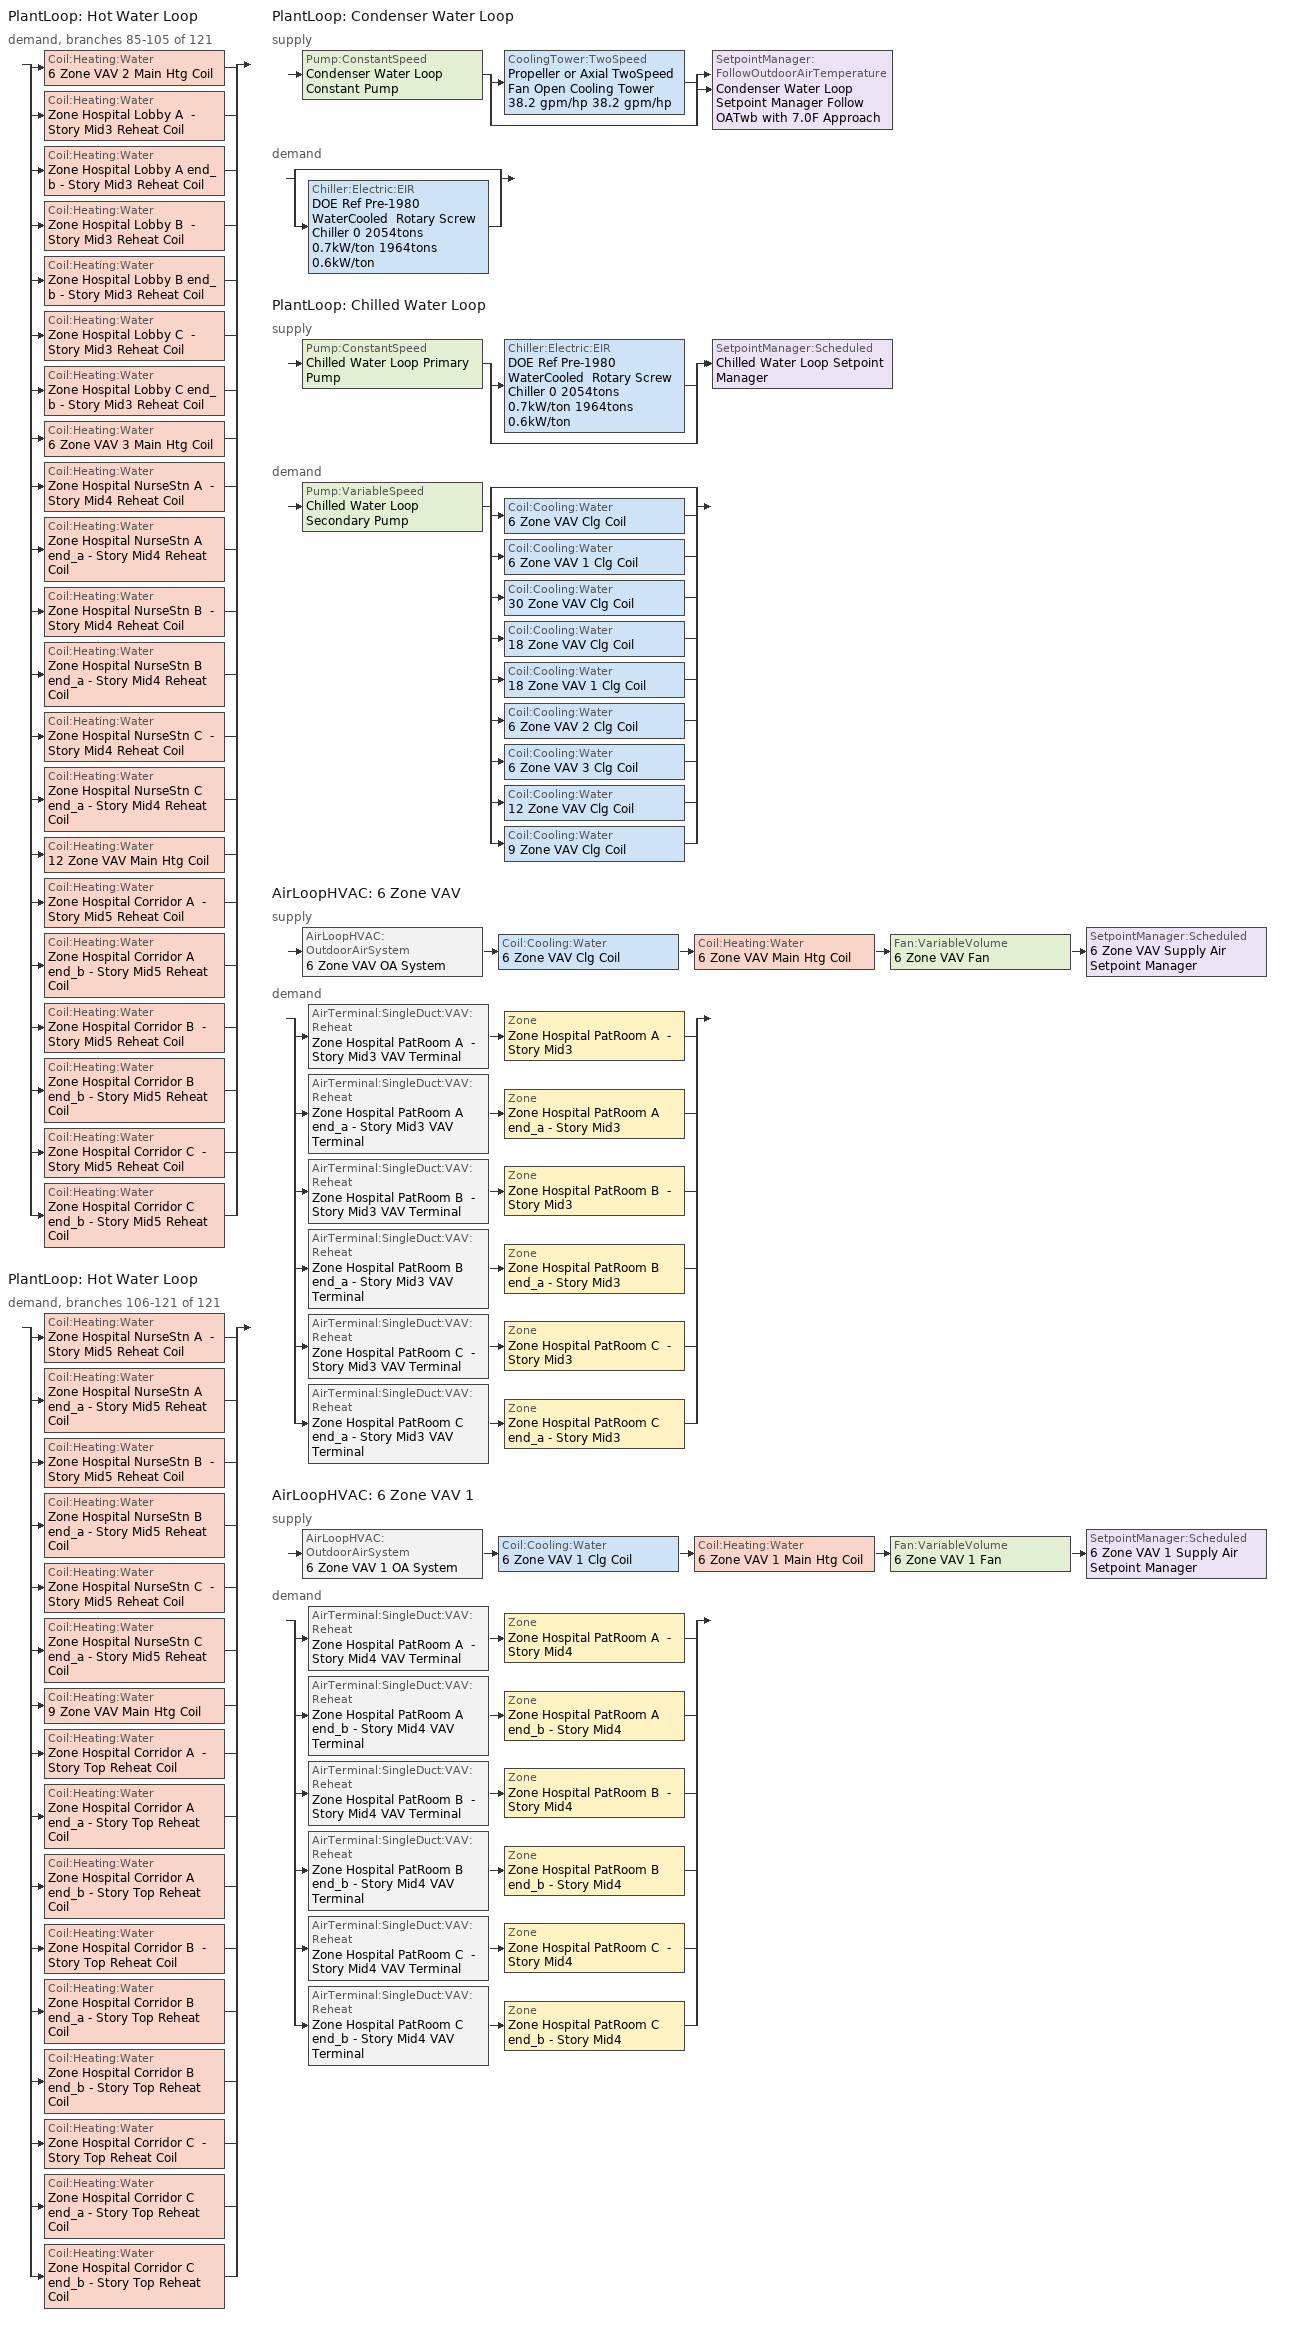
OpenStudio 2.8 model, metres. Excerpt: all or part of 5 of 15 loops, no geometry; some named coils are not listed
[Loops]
PlantLoop 'Hot Water Loop'
 demand, branches 85-105 of 121: split
  | Coil:Heating:Water '6 Zone VAV 2 Main Htg Coil'
  | Coil:Heating:Water 'Zone Hospital Lobby A  - Story Mid3 Reheat Coil'
  | Coil:Heating:Water 'Zone Hospital Lobby A end_b - Story Mid3 Reheat Coil'
  | Coil:Heating:Water 'Zone Hospital Lobby B  - Story Mid3 Reheat Coil'
  | Coil:Heating:Water 'Zone Hospital Lobby B end_b - Story Mid3 Reheat Coil'
  | Coil:Heating:Water 'Zone Hospital Lobby C  - Story Mid3 Reheat Coil'
  | Coil:Heating:Water 'Zone Hospital Lobby C end_b - Story Mid3 Reheat Coil'
  | Coil:Heating:Water '6 Zone VAV 3 Main Htg Coil'
  | Coil:Heating:Water 'Zone Hospital NurseStn A  - Story Mid4 Reheat Coil'
  | Coil:Heating:Water 'Zone Hospital NurseStn A end_a - Story Mid4 Reheat Coil'
  | Coil:Heating:Water 'Zone Hospital NurseStn B  - Story Mid4 Reheat Coil'
  | Coil:Heating:Water 'Zone Hospital NurseStn B end_a - Story Mid4 Reheat Coil'
  | Coil:Heating:Water 'Zone Hospital NurseStn C  - Story Mid4 Reheat Coil'
  | Coil:Heating:Water 'Zone Hospital NurseStn C end_a - Story Mid4 Reheat Coil'
  | Coil:Heating:Water '12 Zone VAV Main Htg Coil'
  | Coil:Heating:Water 'Zone Hospital Corridor A  - Story Mid5 Reheat Coil'
  | Coil:Heating:Water 'Zone Hospital Corridor A end_b - Story Mid5 Reheat Coil'
  | Coil:Heating:Water 'Zone Hospital Corridor B  - Story Mid5 Reheat Coil'
  | Coil:Heating:Water 'Zone Hospital Corridor B end_b - Story Mid5 Reheat Coil'
  | Coil:Heating:Water 'Zone Hospital Corridor C  - Story Mid5 Reheat Coil'
  | Coil:Heating:Water 'Zone Hospital Corridor C end_b - Story Mid5 Reheat Coil'
PlantLoop 'Hot Water Loop'
 demand, branches 106-121 of 121: split
  | Coil:Heating:Water 'Zone Hospital NurseStn A  - Story Mid5 Reheat Coil'
  | Coil:Heating:Water 'Zone Hospital NurseStn A end_a - Story Mid5 Reheat Coil'
  | Coil:Heating:Water 'Zone Hospital NurseStn B  - Story Mid5 Reheat Coil'
  | Coil:Heating:Water 'Zone Hospital NurseStn B end_a - Story Mid5 Reheat Coil'
  | Coil:Heating:Water 'Zone Hospital NurseStn C  - Story Mid5 Reheat Coil'
  | Coil:Heating:Water 'Zone Hospital NurseStn C end_a - Story Mid5 Reheat Coil'
  | Coil:Heating:Water '9 Zone VAV Main Htg Coil'
  | Coil:Heating:Water 'Zone Hospital Corridor A  - Story Top Reheat Coil'
  | Coil:Heating:Water 'Zone Hospital Corridor A end_a - Story Top Reheat Coil'
  | Coil:Heating:Water 'Zone Hospital Corridor A end_b - Story Top Reheat Coil'
  | Coil:Heating:Water 'Zone Hospital Corridor B  - Story Top Reheat Coil'
  | Coil:Heating:Water 'Zone Hospital Corridor B end_a - Story Top Reheat Coil'
  | Coil:Heating:Water 'Zone Hospital Corridor B end_b - Story Top Reheat Coil'
  | Coil:Heating:Water 'Zone Hospital Corridor C  - Story Top Reheat Coil'
  | Coil:Heating:Water 'Zone Hospital Corridor C end_a - Story Top Reheat Coil'
  | Coil:Heating:Water 'Zone Hospital Corridor C end_b - Story Top Reheat Coil'
PlantLoop 'Condenser Water Loop'
 supply: Pump:ConstantSpeed 'Condenser Water Loop Constant Pump' > split
  | CoolingTower:TwoSpeed 'Propeller or Axial TwoSpeed Fan Open Cooling Tower 38.2 gpm/hp 38.2 gpm/hp'
  | bypass
  join > SetpointManager:FollowOutdoorAirTemperature 'Condenser Water Loop Setpoint Manager Follow OATwb with 7.0F Approach'
 demand: split
  | bypass
  | Chiller:Electric:EIR 'DOE Ref Pre-1980 WaterCooled  Rotary Screw Chiller 0 2054tons 0.7kW/ton 1964tons 0.6kW/ton'
PlantLoop 'Chilled Water Loop'
 supply: Pump:ConstantSpeed 'Chilled Water Loop Primary Pump' > split
  | Chiller:Electric:EIR 'DOE Ref Pre-1980 WaterCooled  Rotary Screw Chiller 0 2054tons 0.7kW/ton 1964tons 0.6kW/ton'
  | bypass
  join > SetpointManager:Scheduled 'Chilled Water Loop Setpoint Manager'
 demand: Pump:VariableSpeed 'Chilled Water Loop Secondary Pump' > split
  | bypass
  | Coil:Cooling:Water '6 Zone VAV Clg Coil'
  | Coil:Cooling:Water '6 Zone VAV 1 Clg Coil'
  | Coil:Cooling:Water '30 Zone VAV Clg Coil'
  | Coil:Cooling:Water '18 Zone VAV Clg Coil'
  | Coil:Cooling:Water '18 Zone VAV 1 Clg Coil'
  | Coil:Cooling:Water '6 Zone VAV 2 Clg Coil'
  | Coil:Cooling:Water '6 Zone VAV 3 Clg Coil'
  | Coil:Cooling:Water '12 Zone VAV Clg Coil'
  | Coil:Cooling:Water '9 Zone VAV Clg Coil'
AirLoopHVAC '6 Zone VAV'
 supply: AirLoopHVAC:OutdoorAirSystem '6 Zone VAV OA System' > Coil:Cooling:Water '6 Zone VAV Clg Coil' > Coil:Heating:Water '6 Zone VAV Main Htg Coil' > Fan:VariableVolume '6 Zone VAV Fan' > SetpointManager:Scheduled '6 Zone VAV Supply Air Setpoint Manager'
 demand: split
  | AirTerminal:SingleDuct:VAV:Reheat 'Zone Hospital PatRoom A  - Story Mid3 VAV Terminal' > Zone 'Zone Hospital PatRoom A  - Story Mid3'
  | AirTerminal:SingleDuct:VAV:Reheat 'Zone Hospital PatRoom A end_a - Story Mid3 VAV Terminal' > Zone 'Zone Hospital PatRoom A end_a - Story Mid3'
  | AirTerminal:SingleDuct:VAV:Reheat 'Zone Hospital PatRoom B  - Story Mid3 VAV Terminal' > Zone 'Zone Hospital PatRoom B  - Story Mid3'
  | AirTerminal:SingleDuct:VAV:Reheat 'Zone Hospital PatRoom B end_a - Story Mid3 VAV Terminal' > Zone 'Zone Hospital PatRoom B end_a - Story Mid3'
  | AirTerminal:SingleDuct:VAV:Reheat 'Zone Hospital PatRoom C  - Story Mid3 VAV Terminal' > Zone 'Zone Hospital PatRoom C  - Story Mid3'
  | AirTerminal:SingleDuct:VAV:Reheat 'Zone Hospital PatRoom C end_a - Story Mid3 VAV Terminal' > Zone 'Zone Hospital PatRoom C end_a - Story Mid3'
AirLoopHVAC '6 Zone VAV 1'
 supply: AirLoopHVAC:OutdoorAirSystem '6 Zone VAV 1 OA System' > Coil:Cooling:Water '6 Zone VAV 1 Clg Coil' > Coil:Heating:Water '6 Zone VAV 1 Main Htg Coil' > Fan:VariableVolume '6 Zone VAV 1 Fan' > SetpointManager:Scheduled '6 Zone VAV 1 Supply Air Setpoint Manager'
 demand: split
  | AirTerminal:SingleDuct:VAV:Reheat 'Zone Hospital PatRoom A  - Story Mid4 VAV Terminal' > Zone 'Zone Hospital PatRoom A  - Story Mid4'
  | AirTerminal:SingleDuct:VAV:Reheat 'Zone Hospital PatRoom A end_b - Story Mid4 VAV Terminal' > Zone 'Zone Hospital PatRoom A end_b - Story Mid4'
  | AirTerminal:SingleDuct:VAV:Reheat 'Zone Hospital PatRoom B  - Story Mid4 VAV Terminal' > Zone 'Zone Hospital PatRoom B  - Story Mid4'
  | AirTerminal:SingleDuct:VAV:Reheat 'Zone Hospital PatRoom B end_b - Story Mid4 VAV Terminal' > Zone 'Zone Hospital PatRoom B end_b - Story Mid4'
  | AirTerminal:SingleDuct:VAV:Reheat 'Zone Hospital PatRoom C  - Story Mid4 VAV Terminal' > Zone 'Zone Hospital PatRoom C  - Story Mid4'
  | AirTerminal:SingleDuct:VAV:Reheat 'Zone Hospital PatRoom C end_b - Story Mid4 VAV Terminal' > Zone 'Zone Hospital PatRoom C end_b - Story Mid4'
[SizingPeriod:DesignDay] Barometric Pressure {Pa}=99299; Sky Clearness=0; Rain Indicator=0; Snow Indicator=0; Day of Month=21; Daylight Saving Time Indicator=0; Humidity Indicating Type=Wetbulb; Dry-Bulb Temperature Range Modifier Type=DefaultMultipliers
Name | Maximum Dry-Bulb Temperature {C} | Daily Dry-Bulb Temperature Range {deltaC} | Humidity Indicating Conditions at Maximum Dry-Bulb | Wind Speed {m/s} | Wind Direction {deg} | Month | Day Type | Solar Model Indicator | ASHRAE Taub | ASHRAE Taud
Bowman Fld Ann Htg 99% Condns DB 1 | -9.1 | 0 | -9.1 | 3 | 300 | 1 | WinterDesignDay | ASHRAEClearSky
Bowman Fld Ann Htg 99.6% Condns DB 1 | -12.4 | 0 | -12.4 | 3 | 300 | 1 | WinterDesignDay | ASHRAEClearSky
Bowman Fld Ann Htg Wind 99% Condns WS=>MCDB 1 | 4.2 | 0 | 4.2 | 8.8 | 300 | 1 | WinterDesignDay | ASHRAEClearSky
Bowman Fld April .4% Condns DB=>MCWB 1 | 29.1 | 11.5 | 18.5 | 3.2 | 240 | 4 | SummerDesignDay | ASHRAETau | 0.396 | 2.258
Bowman Fld April .4% Condns WB=>MCDB 1 | 26 | 11.5 | 20.4 | 3.2 | 240 | 4 | SummerDesignDay | ASHRAETau | 0.396 | 2.258
Bowman Fld August .4% Condns DB=>MCWB 1 | 36.3 | 10.6 | 23.8 | 3.2 | 240 | 8 | SummerDesignDay | ASHRAETau | 0.447 | 2.154
Bowman Fld August .4% Condns WB=>MCDB 1 | 32.9 | 10.6 | 26.8 | 3.2 | 240 | 8 | SummerDesignDay | ASHRAETau | 0.447 | 2.154
Bowman Fld December .4% Condns DB=>MCWB 1 | 20 | 8.2 | 16.6 | 3.2 | 240 | 12 | SummerDesignDay | ASHRAETau | 0.324 | 2.542
Bowman Fld December .4% Condns WB=>MCDB 1 | 19.1 | 8.2 | 17.2 | 3.2 | 240 | 12 | SummerDesignDay | ASHRAETau | 0.324 | 2.542
Bowman Fld February .4% Condns DB=>MCWB 1 | 20.7 | 9.1 | 13.2 | 3.2 | 240 | 2 | SummerDesignDay | ASHRAETau | 0.338 | 2.468
Bowman Fld February .4% Condns WB=>MCDB 1 | 19.6 | 9.1 | 16.5 | 3.2 | 240 | 2 | SummerDesignDay | ASHRAETau | 0.338 | 2.468
Bowman Fld January .4% Condns DB=>MCWB 1 | 19.9 | 8.3 | 15.6 | 3.2 | 240 | 1 | SummerDesignDay | ASHRAETau | 0.319 | 2.542
Bowman Fld January .4% Condns WB=>MCDB 1 | 18.8 | 8.3 | 16.5 | 3.2 | 240 | 1 | SummerDesignDay | ASHRAETau | 0.319 | 2.542
Bowman Fld July .4% Condns DB=>MCWB 1 | 36.3 | 10 | 24.7 | 3.2 | 240 | 7 | SummerDesignDay | ASHRAETau | 0.46 | 2.089
Bowman Fld July .4% Condns WB=>MCDB 1 | 32.3 | 10 | 27.2 | 3.2 | 240 | 7 | SummerDesignDay | ASHRAETau | 0.46 | 2.089
Bowman Fld June .4% Condns DB=>MCWB 1 | 34.4 | 10.2 | 23.5 | 3.2 | 240 | 6 | SummerDesignDay | ASHRAETau | 0.426 | 2.167
Bowman Fld June .4% Condns WB=>MCDB 1 | 31.4 | 10.2 | 26 | 3.2 | 240 | 6 | SummerDesignDay | ASHRAETau | 0.426 | 2.167
Bowman Fld March .4% Condns DB=>MCWB 1 | 26.3 | 10.4 | 16.9 | 3.2 | 240 | 3 | SummerDesignDay | ASHRAETau | 0.351 | 2.427
Bowman Fld March .4% Condns WB=>MCDB 1 | 23.8 | 10.4 | 18.5 | 3.2 | 240 | 3 | SummerDesignDay | ASHRAETau | 0.351 | 2.427
Bowman Fld May .4% Condns DB=>MCWB 1 | 31.4 | 10.7 | 22.4 | 3.2 | 240 | 5 | SummerDesignDay | ASHRAETau | 0.392 | 2.246
Bowman Fld May .4% Condns WB=>MCDB 1 | 29.2 | 10.7 | 24.2 | 3.2 | 240 | 5 | SummerDesignDay | ASHRAETau | 0.392 | 2.246
Bowman Fld November .4% Condns DB=>MCWB 1 | 23.9 | 9.7 | 17 | 3.2 | 240 | 11 | SummerDesignDay | ASHRAETau | 0.33 | 2.562
Bowman Fld November .4% Condns WB=>MCDB 1 | 21.3 | 9.7 | 18.5 | 3.2 | 240 | 11 | SummerDesignDay | ASHRAETau | 0.33 | 2.562
Bowman Fld October .4% Condns DB=>MCWB 1 | 29.9 | 11.8 | 20.2 | 3.2 | 240 | 10 | SummerDesignDay | ASHRAETau | 0.352 | 2.49
Bowman Fld October .4% Condns WB=>MCDB 1 | 27.8 | 11.8 | 21.8 | 3.2 | 240 | 10 | SummerDesignDay | ASHRAETau | 0.352 | 2.49
Bowman Fld September .4% Condns DB=>MCWB 1 | 34.1 | 11.2 | 22 | 3.2 | 240 | 9 | SummerDesignDay | ASHRAETau | 0.404 | 2.319
Bowman Fld September .4% Condns WB=>MCDB 1 | 31.1 | 11.2 | 24.7 | 3.2 | 240 | 9 | SummerDesignDay | ASHRAETau | 0.404 | 2.319
[Sizing:Zone] Zone Cooling Design Supply Air Temperature Input Method=SupplyAirTemperature; Zone Cooling Design Supply Air Temperature {C}=12.7778; Zone Cooling Design Supply Air Temperature Difference {deltaC}=11.11; Zone Heating Design Supply Air Temperature Input Method=SupplyAirTemperature; Zone Heating Design Supply Air Temperature {C}=40; Zone Heating Design Supply Air Temperature Difference {deltaC}=11.11; Zone Cooling Design Supply Air Humidity Ratio {kg-H2O/kg-air}=0.0085; Zone Heating Design Supply Air Humidity Ratio {kg-H2O/kg-air}=0.008; Cooling Design Air Flow Method=DesignDayWithLimit; Heating Design Air Flow Method=DesignDay; Account for Dedicated Outdoor Air System=No; Dedicated Outdoor Air System Control Strategy=NeutralSupplyAir; Dedicated Outdoor Air Low Setpoint Temperature for Design {C}=autosize; Dedicated Outdoor Air High Setpoint Temperature for Design {C}=autosize
Zone Hospital PatRoom A end_a - Story Mid3; Zone Hospital PatRoom B end_a - Story Mid3; Zone Hospital PatRoom C end_a - Story Mid3; Zone Hospital PatRoom A  - Story Mid3; Zone Hospital PatRoom B  - Story Mid3; Zone Hospital PatRoom C  - Story Mid3; Zone Hospital PatRoom A  - Story Mid4; Zone Hospital PatRoom B  - Story Mid4; Zone Hospital PatRoom C  - Story Mid4; Zone Hospital PatRoom A end_b - Story Mid4; Zone Hospital PatRoom B end_b - Story Mid4; Zone Hospital PatRoom C end_b - Story Mid4
[Zone equipment]
Zone Hospital PatRoom A end_a - Story Mid3: Zone Hospital PatRoom A end_a - Story Mid3 VAV Terminal
Zone Hospital PatRoom B end_a - Story Mid3: Zone Hospital PatRoom B end_a - Story Mid3 VAV Terminal
Zone Hospital PatRoom C end_a - Story Mid3: Zone Hospital PatRoom C end_a - Story Mid3 VAV Terminal
Zone Hospital PatRoom A  - Story Mid3: Zone Hospital PatRoom A  - Story Mid3 VAV Terminal
Zone Hospital PatRoom B  - Story Mid3: Zone Hospital PatRoom B  - Story Mid3 VAV Terminal
Zone Hospital PatRoom C  - Story Mid3: Zone Hospital PatRoom C  - Story Mid3 VAV Terminal
Zone Hospital PatRoom A  - Story Mid4: Zone Hospital PatRoom A  - Story Mid4 VAV Terminal
Zone Hospital PatRoom B  - Story Mid4: Zone Hospital PatRoom B  - Story Mid4 VAV Terminal
Zone Hospital PatRoom C  - Story Mid4: Zone Hospital PatRoom C  - Story Mid4 VAV Terminal
Zone Hospital PatRoom A end_b - Story Mid4: Zone Hospital PatRoom A end_b - Story Mid4 VAV Terminal
Zone Hospital PatRoom B end_b - Story Mid4: Zone Hospital PatRoom B end_b - Story Mid4 VAV Terminal
Zone Hospital PatRoom C end_b - Story Mid4: Zone Hospital PatRoom C end_b - Story Mid4 VAV Terminal
[PlantLoop] Glycol Concentration=0; Plant Loop Volume {m3}=Autocalculate; Load Distribution Scheme=Optimal
Name | Maximum Loop Temperature {C} | Minimum Loop Temperature {C} | Common Pipe Simulation
Condenser Water Loop | 80 | 5
Chilled Water Loop | 40 | 1 | CommonPipe
[Sizing:Plant] Sizing Option=NonCoincident; Zone Timesteps in Averaging Window=1; Coincident Sizing Factor Mode=None
Name | Loop Type | Design Loop Exit Temperature {C} | Loop Design Temperature Difference {deltaC}
Condenser Water Loop | Condenser | 29.4444 | 5.55556
Chilled Water Loop | Cooling | 6.66667 | 5.61111
[SetpointManager:Scheduled] Control Variable=Temperature
Name | Schedule | Setpoint Node or NodeList
Chilled Water Loop Setpoint Manager | Chilled Water Loop Temp - 44F | Chilled Water Loop Supply Outlet Node
6 Zone VAV Supply Air Setpoint Manager | Supply Air Temp - 55.0F | 6 Zone VAV Supply Outlet Node
6 Zone VAV 1 Supply Air Setpoint Manager | Supply Air Temp - 55.0F 1 | 6 Zone VAV 1 Supply Outlet Node
[Pump:VariableSpeed]
Chilled Water Loop Secondary Pump: Rated Pump Head {Pa}=134508; Motor Efficiency=0.941; Fraction of Motor Inefficiencies to Fluid Stream=0; Coefficient 1 of the Part Load Performance Curve=0; Coefficient 2 of the Part Load Performance Curve=0.0205; Coefficient 3 of the Part Load Performance Curve=0.4101; Coefficient 4 of the Part Load Performance Curve=0.5753; Pump Control Type=Intermittent; Skin Loss Radiative Fraction=0.5; Design Power Sizing Method=PowerPerFlowPerPressure; Design Electric Power per Unit Flow Rate {W/(m3/s)}=348701.1; Design Shaft Power per Unit Flow Rate per Unit Head {W-s/m3-Pa}=1.28205; Design Minimum Flow Rate Fraction=0
[EnergyManagementSystem:Program]
SYS9ZoneVAVOptimumStartProg0: IF DaylightSavings==0 && DayOfWeek>1 && Hour==5 && OAT_8<23.9 && OAT_8>1.7; SET SYS9ZoneVAVClgSch0 = 29.4; SET SYS9ZoneVAVHtgSch0 = 15.6; ELSEIF DaylightSavings==0 && DayOfWeek==1 && Hour==7 && OAT_8<23.9 && OAT_8>1.7; SET SYS9ZoneVAVClgSch0 = 29.4; SET SYS9ZoneVAVHtgSch0 = 15.6; ELSEIF DaylightSavings==1 && DayOfWeek>1 && Hour==4 && OAT_8<23.9 && OAT_8>1.7; SET SYS9ZoneVAVClgSch0 = 29.4; SET SYS9ZoneVAVHtgSch0 = 15.6; ELSEIF DaylightSavings==1 && DayOfWeek==1 && Hour==6 && OAT_8<23.9 && OAT_8>1.7; SET SYS9ZoneVAVClgSch0 = 29.4; SET SYS9ZoneVAVHtgSch0 = 15.6; ELSE; SET SYS9ZoneVAVClgSch0 = NULL; SET SYS9ZoneVAVHtgSch0 = NULL; ENDIF
[EnergyManagementSystem:ProgramCallingManager]
Mains_Water_Prg_Mgr: BeginTimestepBeforePredictor; Mains_Water_Prg
SYS12ZoneVAVOptimumStartCallingManager0: BeginTimestepBeforePredictor; SYS12ZoneVAVOptimumStartProg0
SYS18ZoneVAVOptimumStartCallingManager0: BeginTimestepBeforePredictor; SYS18ZoneVAVOptimumStartProg0
SYS18ZoneVAVOptimumStartCallingManager1: BeginTimestepBeforePredictor; SYS18ZoneVAVOptimumStartProg1
SYS18ZoneVAVOptimumStartCallingManager2: BeginTimestepBeforePredictor; SYS18ZoneVAVOptimumStartProg2
SYS18ZoneVAV1OptimumStartCallingManager0: BeginTimestepBeforePredictor; SYS18ZoneVAV1OptimumStartProg0
SYS18ZoneVAV1OptimumStartCallingManager1: BeginTimestepBeforePredictor; SYS18ZoneVAV1OptimumStartProg1
SYS30ZoneVAVOptimumStartCallingManager0: BeginTimestepBeforePredictor; SYS30ZoneVAVOptimumStartProg0
SYS30ZoneVAVOptimumStartCallingManager1: BeginTimestepBeforePredictor; SYS30ZoneVAVOptimumStartProg1
SYS30ZoneVAVOptimumStartCallingManager2: BeginTimestepBeforePredictor; SYS30ZoneVAVOptimumStartProg2
SYS6ZoneVAVOptimumStartCallingManager0: BeginTimestepBeforePredictor; SYS6ZoneVAVOptimumStartProg0
SYS6ZoneVAV1OptimumStartCallingManager0: BeginTimestepBeforePredictor; SYS6ZoneVAV1OptimumStartProg0
SYS6ZoneVAV2OptimumStartCallingManager0: BeginTimestepBeforePredictor; SYS6ZoneVAV2OptimumStartProg0
SYS6ZoneVAV3OptimumStartCallingManager0: BeginTimestepBeforePredictor; SYS6ZoneVAV3OptimumStartProg0
SYS9ZoneVAVOptimumStartCallingManager0: BeginTimestepBeforePredictor; SYS9ZoneVAVOptimumStartProg0
[Pump:ConstantSpeed] Rated Flow Rate {m3/s}=autosize; Rated Power Consumption {W}=autosize; Fraction of Motor Inefficiencies to Fluid Stream=0; Pump Control Type=Intermittent; Design Power Sizing Method=PowerPerFlowPerPressure; Design Electric Power per Unit Flow Rate {W/(m3/s)}=348701.1; Design Shaft Power per Unit Flow Rate per Unit Head {W-s/m3-Pa}=1.28205
Name | Rated Pump Head {Pa} | Motor Efficiency
Condenser Water Loop Constant Pump | 148557 | 0.945
Chilled Water Loop Primary Pump | 44836 | 0.924
[Refrigeration:System]
Low Temperature: Refrigeration Condenser=Refrigeration Condenser Air Cooled 1; Minimum Condensing Temperature {C}=21; Refrigeration System Working Fluid Type=R404a; Suction Temperature Control Type=ConstantSuctionTemperature
[Refrigeration:Compressor]
Refrigeration Compressor 1: Refrigeration Compressor Power Curve=LT_compressor_power_smallandold; Refrigeration Compressor Capacity Curve=LT_compressor_capacity_smallandold; Rated Return Gas Temperature {C}=18.3; Rated Subcooling {deltaC}=0
[Refrigeration:Condenser:AirCooled]
Refrigeration Condenser Air Cooled 1: Rated Effective Total Heat Rejection Rate Curve=Condenser Heat Rejection Function of Temperature; Rated Subcooling Temperature Difference {deltaC}=0; Condenser Fan Speed Control Type=VariableSpeed; Rated Fan Power {W}=298.498; Minimum Fan Air Flow Ratio=0
[SetpointManager:FollowOutdoorAirTemperature]
Condenser Water Loop Setpoint Manager Follow OATwb with 7.0F Approach: Control Variable=Temperature; Reference Temperature Type=OutdoorAirWetBulb; Offset Temperature Difference {deltaC}=3.88889; Maximum Setpoint Temperature {C}=29.4444; Minimum Setpoint Temperature {C}=21.1111; Setpoint Node or NodeList=Condenser Water Loop Supply Outlet Node
[CoolingTower:TwoSpeed]
Propeller or Axial TwoSpeed Fan Open Cooling Tower 38.2 gpm/hp 38.2 gpm/hp: Design Water Flow Rate {m3/s}=autosize; High Fan Speed Air Flow Rate {m3/s}=autosize; High Fan Speed Fan Power {W}=104807; High Fan Speed U-Factor Times Area Value {W/K}=autosize; Low Fan Speed Air Flow Rate {m3/s}=AutoSize; Low Fan Speed Fan Power {W}=31442.1; Low Fan Speed U-Factor Times Area Value {W/K}=AutoSize; Number of Cells=1; Sizing Factor=1; Design Inlet Air Dry-Bulb Temperature {C}=35; Design Inlet Air Wet-Bulb Temperature {C}=25.6; Design Approach Temperature {deltaC}=autosize; Design Range Temperature {deltaC}=autosize
[Chiller:Electric:EIR]
DOE Ref Pre-1980 WaterCooled  Rotary Screw Chiller 0 2054tons 0.7kW/ton 1964tons 0.6kW/ton: Reference Capacity {W}=Autosize; Reference COP {W/W}=5.50391; Reference Leaving Chilled Water Temperature {C}=6.66667; Reference Entering Condenser Fluid Temperature {C}=35; Cooling Capacity Function of Temperature Curve=ChlrWtrPosDispPathAAllQRatio_fTchwsTcwsSI; Electric Input to Cooling Output Ratio Function of Temperature Curve=ChlrWtrPosDispPathAAllEIRRatio_fTchwsTcwsSI; Electric Input to Cooling Output Ratio Function of Part Load Ratio Curve=ChlrWtrPosDispPathAAllEIRRatio_fQRatio; Minimum Part Load Ratio=0.15; Maximum Part Load Ratio=1; Optimum Part Load Ratio=1; Minimum Unloading Ratio=0.25; Condenser Type=WaterCooled; Leaving Chilled Water Lower Temperature Limit {C}=2.22222; Chiller Flow Mode=ConstantFlow; Design Heat Recovery Water Flow Rate {m3/s}=0; Sizing Factor=1; Basin Heater Capacity {W/K}=0; Basin Heater Setpoint Temperature {C}=10
[AirLoopHVAC] Design Supply Air Flow Rate {m3/s}=AutoSize
Name | Availability Schedule
6 Zone VAV | 6 Zone VAV Occ Sch
6 Zone VAV 1 | 6 Zone VAV 1 Occ Sch
[Sizing:System] Type of Load to Size On=Sensible; Design Outdoor Air Flow Rate {m3/s}=Autosize; Central Heating Maximum System Air Flow Ratio=0.3; Preheat Design Temperature {C}=7.22222; Preheat Design Humidity Ratio {kg-H2O/kg-Air}=0.008; Precool Design Temperature {C}=12.7778; Precool Design Humidity Ratio {kg-H2O/kg-Air}=0.008; Central Cooling Design Supply Air Temperature {C}=12.7778; Central Heating Design Supply Air Temperature {C}=12.7778; Sizing Option=Coincident; 100% Outdoor Air in Cooling=No; 100% Outdoor Air in Heating=No; Central Cooling Design Supply Air Humidity Ratio {kg-H2O/kg-Air}=0.0085; Central Heating Design Supply Air Humidity Ratio {kg-H2O/kg-Air}=0.008; Cooling Design Air Flow Method=DesignDay; Cooling Design Air Flow Rate {m3/s}=0; Heating Design Air Flow Method=DesignDay; Heating Design Air Flow Rate {m3/s}=0; System Outdoor Air Method=ZoneSum; Zone Maximum Outdoor Air Fraction=1; Cooling Supply Air Flow Rate Per Floor Area {m3/s-m2}=0.00996765; Cooling Fraction of Autosized Cooling Supply Air Flow Rate=1; Cooling Supply Air Flow Rate Per Unit Cooling Capacity {m3/s-W}=3.94755e-05; Heating Supply Air Flow Rate Per Floor Area {m3/s-m2}=0.00996765; Heating Fraction of Autosized Heating Supply Air Flow Rate=1; Heating Fraction of Autosized Cooling Supply Air Flow Rate=1; Heating Supply Air Flow Rate Per Unit Heating Capacity {m3/s-W}=3.15882e-05; Cooling Design Capacity Method=CoolingDesignCapacity; Cooling Design Capacity {W}=autosize; Cooling Design Capacity Per Floor Area {W/m2}=234.7; Fraction of Autosized Cooling Design Capacity=1; Heating Design Capacity Method=HeatingDesignCapacity; Heating Design Capacity {W}=autosize; Heating Design Capacity Per Floor Area {W/m2}=157; Fraction of Autosized Heating Design Capacity=1; Central Cooling Capacity Control Method=OnOff
6 Zone VAV; 6 Zone VAV 1
[Fan:VariableVolume] Availability Schedule=Always On Discrete; Maximum Flow Rate {m3/s}=Autosize; Fan Power Minimum Flow Rate Input Method=Fraction; Fan Power Minimum Flow Fraction=0.25; Fan Power Minimum Air Flow Rate {m3/s}=0; Motor In Airstream Fraction=1; Fan Power Coefficient 1=0.04076; Fan Power Coefficient 2=0.0881; Fan Power Coefficient 3=-0.0729; Fan Power Coefficient 4=0.9437; Fan Power Coefficient 5=0
Name | Fan Total Efficiency | Pressure Rise {Pa} | Motor Efficiency
6 Zone VAV Fan | 0.61165 | 1389.92 | 0.941
6 Zone VAV 1 Fan | 0.5915 | 1574.24 | 0.91
[Coil:Heating:Water] Availability Schedule=Always On Discrete; Rated Inlet Water Temperature {C}=82.2222; Rated Outlet Water Temperature {C}=71.1111
Name | Rated Inlet Air Temperature {C} | Rated Outlet Air Temperature {C}
6 Zone VAV 2 Main Htg Coil; 6 Zone VAV 3 Main Htg Coil; 12 Zone VAV Main Htg Coil; 9 Zone VAV Main Htg Coil | 7.22222 | 12.7778
Zone Hospital Lobby A  - Story Mid3 Reheat Coil; Zone Hospital Lobby A end_b - Story Mid3 Reheat Coil; Zone Hospital Lobby B  - Story Mid3 Reheat Coil; Zone Hospital Lobby B end_b - Story Mid3 Reheat Coil; Zone Hospital Lobby C  - Story Mid3 Reheat Coil; Zone Hospital Lobby C end_b - Story Mid3 Reheat Coil; Zone Hospital NurseStn A  - Story Mid4 Reheat Coil; Zone Hospital NurseStn A end_a - Story Mid4 Reheat Coil; Zone Hospital NurseStn B  - Story Mid4 Reheat Coil; Zone Hospital NurseStn B end_a - Story Mid4 Reheat Coil; Zone Hospital NurseStn C  - Story Mid4 Reheat Coil; Zone Hospital NurseStn C end_a - Story Mid4 Reheat Coil; Zone Hospital Corridor A  - Story Mid5 Reheat Coil; Zone Hospital Corridor A end_b - Story Mid5 Reheat Coil; Zone Hospital Corridor B  - Story Mid5 Reheat Coil; Zone Hospital Corridor B end_b - Story Mid5 Reheat Coil; Zone Hospital Corridor C  - Story Mid5 Reheat Coil; Zone Hospital Corridor C end_b - Story Mid5 Reheat Coil; Zone Hospital NurseStn A  - Story Mid5 Reheat Coil; Zone Hospital NurseStn A end_a - Story Mid5 Reheat Coil; Zone Hospital NurseStn B  - Story Mid5 Reheat Coil; Zone Hospital NurseStn B end_a - Story Mid5 Reheat Coil; Zone Hospital NurseStn C  - Story Mid5 Reheat Coil; Zone Hospital NurseStn C end_a - Story Mid5 Reheat Coil; Zone Hospital Corridor A  - Story Top Reheat Coil; Zone Hospital Corridor A end_a - Story Top Reheat Coil; Zone Hospital Corridor A end_b - Story Top Reheat Coil; Zone Hospital Corridor B  - Story Top Reheat Coil; Zone Hospital Corridor B end_a - Story Top Reheat Coil; Zone Hospital Corridor B end_b - Story Top Reheat Coil; Zone Hospital Corridor C  - Story Top Reheat Coil; Zone Hospital Corridor C end_a - Story Top Reheat Coil; Zone Hospital Corridor C end_b - Story Top Reheat Coil | 12.7778 | 40
[Controller:WaterCoil] Minimum Actuated Flow {m3/s}=0
Name | Water Coil | Action | Controller Convergence Tolerance {deltaC}
6 Zone VAV Clg Coil Controller | 6 Zone VAV Clg Coil | Reverse
6 Zone VAV 1 Clg Coil Controller | 6 Zone VAV 1 Clg Coil | Reverse
30 Zone VAV Clg Coil Controller | 30 Zone VAV Clg Coil | Reverse
18 Zone VAV Clg Coil Controller | 18 Zone VAV Clg Coil | Reverse
18 Zone VAV 1 Clg Coil Controller | 18 Zone VAV 1 Clg Coil | Reverse
6 Zone VAV 2 Main Htg Coil Controller | 6 Zone VAV 2 Main Htg Coil | Normal | 0.0001
6 Zone VAV 2 Clg Coil Controller | 6 Zone VAV 2 Clg Coil | Reverse
Zone Hospital Lobby A  - Story Mid3 Reheat Coil Controller | Zone Hospital Lobby A  - Story Mid3 Reheat Coil | Normal | 0.0001
Zone Hospital Lobby A end_b - Story Mid3 Reheat Coil Controller | Zone Hospital Lobby A end_b - Story Mid3 Reheat Coil | Normal | 0.0001
Zone Hospital Lobby B  - Story Mid3 Reheat Coil Controller | Zone Hospital Lobby B  - Story Mid3 Reheat Coil | Normal | 0.0001
Zone Hospital Lobby B end_b - Story Mid3 Reheat Coil Controller | Zone Hospital Lobby B end_b - Story Mid3 Reheat Coil | Normal | 0.0001
Zone Hospital Lobby C  - Story Mid3 Reheat Coil Controller | Zone Hospital Lobby C  - Story Mid3 Reheat Coil | Normal | 0.0001
Zone Hospital Lobby C end_b - Story Mid3 Reheat Coil Controller | Zone Hospital Lobby C end_b - Story Mid3 Reheat Coil | Normal | 0.0001
6 Zone VAV 3 Main Htg Coil Controller | 6 Zone VAV 3 Main Htg Coil | Normal | 0.0001
6 Zone VAV 3 Clg Coil Controller | 6 Zone VAV 3 Clg Coil | Reverse
Zone Hospital NurseStn A  - Story Mid4 Reheat Coil Controller | Zone Hospital NurseStn A  - Story Mid4 Reheat Coil | Normal | 0.0001
Zone Hospital NurseStn A end_a - Story Mid4 Reheat Coil Controller | Zone Hospital NurseStn A end_a - Story Mid4 Reheat Coil | Normal | 0.0001
Zone Hospital NurseStn B  - Story Mid4 Reheat Coil Controller | Zone Hospital NurseStn B  - Story Mid4 Reheat Coil | Normal | 0.0001
Zone Hospital NurseStn B end_a - Story Mid4 Reheat Coil Controller | Zone Hospital NurseStn B end_a - Story Mid4 Reheat Coil | Normal | 0.0001
Zone Hospital NurseStn C  - Story Mid4 Reheat Coil Controller | Zone Hospital NurseStn C  - Story Mid4 Reheat Coil | Normal | 0.0001
Zone Hospital NurseStn C end_a - Story Mid4 Reheat Coil Controller | Zone Hospital NurseStn C end_a - Story Mid4 Reheat Coil | Normal | 0.0001
12 Zone VAV Main Htg Coil Controller | 12 Zone VAV Main Htg Coil | Normal | 0.0001
12 Zone VAV Clg Coil Controller | 12 Zone VAV Clg Coil | Reverse
Zone Hospital Corridor A  - Story Mid5 Reheat Coil Controller | Zone Hospital Corridor A  - Story Mid5 Reheat Coil | Normal | 0.0001
Zone Hospital Corridor A end_b - Story Mid5 Reheat Coil Controller | Zone Hospital Corridor A end_b - Story Mid5 Reheat Coil | Normal | 0.0001
Zone Hospital Corridor B  - Story Mid5 Reheat Coil Controller | Zone Hospital Corridor B  - Story Mid5 Reheat Coil | Normal | 0.0001
Zone Hospital Corridor B end_b - Story Mid5 Reheat Coil Controller | Zone Hospital Corridor B end_b - Story Mid5 Reheat Coil | Normal | 0.0001
Zone Hospital Corridor C  - Story Mid5 Reheat Coil Controller | Zone Hospital Corridor C  - Story Mid5 Reheat Coil | Normal | 0.0001
Zone Hospital Corridor C end_b - Story Mid5 Reheat Coil Controller | Zone Hospital Corridor C end_b - Story Mid5 Reheat Coil | Normal | 0.0001
Zone Hospital NurseStn A  - Story Mid5 Reheat Coil Controller | Zone Hospital NurseStn A  - Story Mid5 Reheat Coil | Normal | 0.0001
Zone Hospital NurseStn A end_a - Story Mid5 Reheat Coil Controller | Zone Hospital NurseStn A end_a - Story Mid5 Reheat Coil | Normal | 0.0001
Zone Hospital NurseStn B  - Story Mid5 Reheat Coil Controller | Zone Hospital NurseStn B  - Story Mid5 Reheat Coil | Normal | 0.0001
Zone Hospital NurseStn B end_a - Story Mid5 Reheat Coil Controller | Zone Hospital NurseStn B end_a - Story Mid5 Reheat Coil | Normal | 0.0001
Zone Hospital NurseStn C  - Story Mid5 Reheat Coil Controller | Zone Hospital NurseStn C  - Story Mid5 Reheat Coil | Normal | 0.0001
Zone Hospital NurseStn C end_a - Story Mid5 Reheat Coil Controller | Zone Hospital NurseStn C end_a - Story Mid5 Reheat Coil | Normal | 0.0001
9 Zone VAV Main Htg Coil Controller | 9 Zone VAV Main Htg Coil | Normal | 0.0001
9 Zone VAV Clg Coil Controller | 9 Zone VAV Clg Coil | Reverse
Zone Hospital Corridor A  - Story Top Reheat Coil Controller | Zone Hospital Corridor A  - Story Top Reheat Coil | Normal | 0.0001
Zone Hospital Corridor A end_a - Story Top Reheat Coil Controller | Zone Hospital Corridor A end_a - Story Top Reheat Coil | Normal | 0.0001
Zone Hospital Corridor A end_b - Story Top Reheat Coil Controller | Zone Hospital Corridor A end_b - Story Top Reheat Coil | Normal | 0.0001
Zone Hospital Corridor B  - Story Top Reheat Coil Controller | Zone Hospital Corridor B  - Story Top Reheat Coil | Normal | 0.0001
Zone Hospital Corridor B end_a - Story Top Reheat Coil Controller | Zone Hospital Corridor B end_a - Story Top Reheat Coil | Normal | 0.0001
Zone Hospital Corridor B end_b - Story Top Reheat Coil Controller | Zone Hospital Corridor B end_b - Story Top Reheat Coil | Normal | 0.0001
Zone Hospital Corridor C  - Story Top Reheat Coil Controller | Zone Hospital Corridor C  - Story Top Reheat Coil | Normal | 0.0001
Zone Hospital Corridor C end_a - Story Top Reheat Coil Controller | Zone Hospital Corridor C end_a - Story Top Reheat Coil | Normal | 0.0001
Zone Hospital Corridor C end_b - Story Top Reheat Coil Controller | Zone Hospital Corridor C end_b - Story Top Reheat Coil | Normal | 0.0001
[Coil:Cooling:Water] Availability Schedule=Always On Discrete; Design Inlet Water Temperature {C}=Autosize; Heat Exchanger Configuration=CrossFlow
6 Zone VAV Clg Coil; 6 Zone VAV 1 Clg Coil; 30 Zone VAV Clg Coil; 18 Zone VAV Clg Coil; 18 Zone VAV 1 Clg Coil; 6 Zone VAV 2 Clg Coil; 6 Zone VAV 3 Clg Coil; 12 Zone VAV Clg Coil; 9 Zone VAV Clg Coil
[Controller:OutdoorAir] Minimum Outdoor Air Flow Rate {m3/s}=autosize; Maximum Outdoor Air Flow Rate {m3/s}=Autosize; Economizer Control Type=NoEconomizer; Economizer Control Action Type=ModulateFlow; Economizer Maximum Limit Dry-Bulb Temperature {C}=28; Economizer Maximum Limit Enthalpy {J/kg}=64000; Lockout Type=LockoutWithCompressor; Minimum Limit Type=FixedMinimum; High Humidity Control=No; Heat Recovery Bypass Control Type=BypassWhenWithinEconomizerLimits
Name | Minimum Outdoor Air Schedule | Controller Mechanical Ventilation
6 Zone VAV OA Controller | 6 Zone VAV Occ Sch | 6 Zone VAV Vent Controller
6 Zone VAV 1 OA Controller | 6 Zone VAV 1 Occ Sch | 6 Zone VAV 1 Vent Controller
[Controller:MechanicalVentilation] Availability Schedule=Always On Discrete; System Outdoor Air Method=ZoneSum
6 Zone VAV Vent Controller; 6 Zone VAV 1 Vent Controller
[AirLoopHVAC:OutdoorAirSystem]
Name | Controller
6 Zone VAV OA System | 6 Zone VAV OA Controller
6 Zone VAV 1 OA System | 6 Zone VAV 1 OA Controller
[AvailabilityManager:NightCycle] Control Type=CycleOnAny; Thermostat Tolerance {deltaC}=1; Cycling Run Time {s}=1800
Availability Manager Night Cycle 1; Availability Manager Night Cycle 2; Availability Manager Night Cycle 3; Availability Manager Night Cycle 4; Availability Manager Night Cycle 5; Availability Manager Night Cycle 6; Availability Manager Night Cycle 7; Availability Manager Night Cycle 8; Availability Manager Night Cycle 9
[AirTerminal:SingleDuct:VAV:Reheat] Availability Schedule=Always On Discrete; Maximum Air Flow Rate {m3/s}=AutoSize; Zone Minimum Air Flow Input Method=Constant; Constant Minimum Air Flow Fraction=0.3; Fixed Minimum Air Flow Rate {m3/s}=0; Maximum Hot Water or Steam Flow Rate {m3/s}=AutoSize; Minimum Hot Water or Steam Flow Rate {m3/s}=0; Convergence Tolerance=0.001; Damper Heating Action=Normal; Maximum Flow per Zone Floor Area During Reheat {m3/s-m2}=AutoSize; Maximum Flow Fraction During Reheat=0.5; Maximum Reheat Air Temperature {C}=40; Control For Outdoor Air=No
Name | Reheat Coil
Zone Hospital PatRoom A  - Story Mid3 VAV Terminal | Zone Hospital PatRoom A  - Story Mid3 Reheat Coil
Zone Hospital PatRoom A end_a - Story Mid3 VAV Terminal | Zone Hospital PatRoom A end_a - Story Mid3 Reheat Coil
Zone Hospital PatRoom B  - Story Mid3 VAV Terminal | Zone Hospital PatRoom B  - Story Mid3 Reheat Coil
Zone Hospital PatRoom B end_a - Story Mid3 VAV Terminal | Zone Hospital PatRoom B end_a - Story Mid3 Reheat Coil
Zone Hospital PatRoom C  - Story Mid3 VAV Terminal | Zone Hospital PatRoom C  - Story Mid3 Reheat Coil
Zone Hospital PatRoom C end_a - Story Mid3 VAV Terminal | Zone Hospital PatRoom C end_a - Story Mid3 Reheat Coil
Zone Hospital PatRoom A  - Story Mid4 VAV Terminal | Zone Hospital PatRoom A  - Story Mid4 Reheat Coil
Zone Hospital PatRoom A end_b - Story Mid4 VAV Terminal | Zone Hospital PatRoom A end_b - Story Mid4 Reheat Coil
Zone Hospital PatRoom B  - Story Mid4 VAV Terminal | Zone Hospital PatRoom B  - Story Mid4 Reheat Coil
Zone Hospital PatRoom B end_b - Story Mid4 VAV Terminal | Zone Hospital PatRoom B end_b - Story Mid4 Reheat Coil
Zone Hospital PatRoom C  - Story Mid4 VAV Terminal | Zone Hospital PatRoom C  - Story Mid4 Reheat Coil
Zone Hospital PatRoom C end_b - Story Mid4 VAV Terminal | Zone Hospital PatRoom C end_b - Story Mid4 Reheat Coil
[Schedule:Ruleset]
Name | Default Day Schedule | Summer Design Day Schedule | Winter Design Day Schedule
Chilled Water Loop Temp - 44F | Chilled Water Loop Temp - 44F Default
Supply Air Temp - 55.0F | Supply Air Temp - 55.0F Default
Supply Air Temp - 55.0F 1 | Supply Air Temp - 55.0F Default 1
6 Zone VAV Occ Sch | 6 Zone VAV Occ Sch Default | 6 Zone VAV Occ Sch Summer Design Day | 6 Zone VAV Occ Sch Winter Design Day
6 Zone VAV 1 Occ Sch | 6 Zone VAV 1 Occ Sch Default | 6 Zone VAV 1 Occ Sch Summer Design Day | 6 Zone VAV 1 Occ Sch Winter Design Day
[Schedule:Day]
Chilled Water Loop Temp - 44F Default: 24, 0, 6.66667
Supply Air Temp - 55.0F Default; Supply Air Temp - 55.0F Default 1; autogen Supply Air Temp - 55.0F 0_day_sch; autogen Supply Air Temp - 55.0F 1 0_day_sch: Yes, 24, 0, 12.7778
6 Zone VAV Occ Sch Default; 6 Zone VAV Occ Sch Winter Design Day; 6 Zone VAV Occ Sch Summer Design Day; 6 Zone VAV Occ Sch Sunday; 6 Zone VAV 1 Occ Sch Default; 6 Zone VAV 1 Occ Sch Winter Design Day; 6 Zone VAV 1 Occ Sch Summer Design Day; 6 Zone VAV 1 Occ Sch Sunday: 24, 0, 1
[Schedule:Rule] Rule Order=0; Apply Sunday=Yes; Apply Monday=Yes; Apply Tuesday=Yes; Apply Wednesday=Yes; Apply Thursday=Yes; Apply Friday=Yes
Name | Schedule Ruleset | Day Schedule | Apply Saturday | Date Specification Type | Specific Month 1 | Specific Day 1 | Specific Month 2 | Specific Day 2 | Specific Month 3 | Specific Day 3 | Specific Month 4 | Specific Day 4 | Specific Month 5 | Specific Day 5 | Specific Month 6 | Specific Day 6 | Specific Month 7 | Specific Day 7 | Specific Month 8 | Specific Day 8 | Specific Month 9 | Specific Day 9 | Specific Month 10 | Specific Day 10 | Specific Month 11 | Specific Day 11 | Specific Month 12 | Specific Day 12 | Specific Month 13 | Specific Day 13 | Specific Month 14 | Specific Day 14 | Specific Month 15 | Specific Day 15 | Specific Month 16 | Specific Day 16 | Specific Month 17 | Specific Day 17 | Specific Month 18 | Specific Day 18 | Specific Month 19 | Specific Day 19 | Specific Month 20 | Specific Day 20 | Specific Month 21 | Specific Day 21 | Specific Month 22 | Specific Day 22 | Specific Month 23 | Specific Day 23 | Specific Month 24 | Specific Day 24 | Specific Month 25 | Specific Day 25 | Specific Month 26 | Specific Day 26 | Specific Month 27 | Specific Day 27 | Specific Month 28 | Specific Day 28 | Specific Month 29 | Specific Day 29 | Specific Month 30 | Specific Day 30 | Specific Month 31 | Specific Day 31 | Specific Month 32 | Specific Day 32 | Specific Month 33 | Specific Day 33 | Specific Month 34 | Specific Day 34 | Specific Month 35 | Specific Day 35 | Specific Month 36 | Specific Day 36 | Specific Month 37 | Specific Day 37 | Specific Month 38 | Specific Day 38 | Specific Month 39 | Specific Day 39 | Specific Month 40 | Specific Day 40 | Specific Month 41 | Specific Day 41 | Specific Month 42 | Specific Day 42 | Specific Month 43 | Specific Day 43 | Specific Month 44 | Specific Day 44 | Specific Month 45 | Specific Day 45 | Specific Month 46 | Specific Day 46 | Specific Month 47 | Specific Day 47 | Specific Month 48 | Specific Day 48 | Specific Month 49 | Specific Day 49 | Specific Month 50 | Specific Day 50 | Specific Month 51 | Specific Day 51 | Specific Month 52 | Specific Day 52 | Specific Month 53 | Specific Day 53 | Start Month | Start Day | End Month | End Day
autogen Supply Air Temp - 55.0F 0 | Supply Air Temp - 55.0F | autogen Supply Air Temp - 55.0F 0_day_sch | Yes | SpecificDates | 1 | 2 | 1 | 9 | 1 | 16 | 1 | 23 | 1 | 30 | 2 | 6 | 2 | 13 | 2 | 20 | 2 | 27 | 3 | 5 | 3 | 12 | 3 | 19 | 3 | 26 | 4 | 2 | 4 | 9 | 4 | 16 | 4 | 23 | 4 | 30 | 5 | 7 | 5 | 14 | 5 | 21 | 5 | 28 | 6 | 4 | 6 | 11 | 6 | 18 | 6 | 25 | 7 | 2 | 7 | 9 | 7 | 16 | 7 | 23 | 7 | 30 | 8 | 6 | 8 | 13 | 8 | 20 | 8 | 27 | 9 | 3 | 9 | 10 | 9 | 17 | 9 | 24 | 10 | 1 | 10 | 8 | 10 | 15 | 10 | 22 | 10 | 29 | 11 | 5 | 11 | 12 | 11 | 19 | 11 | 26 | 12 | 3 | 12 | 10 | 12 | 17 | 12 | 24 | 12 | 31
autogen Supply Air Temp - 55.0F 1 0 | Supply Air Temp - 55.0F 1 | autogen Supply Air Temp - 55.0F 1 0_day_sch | Yes | SpecificDates | 1 | 2 | 1 | 9 | 1 | 16 | 1 | 23 | 1 | 30 | 2 | 6 | 2 | 13 | 2 | 20 | 2 | 27 | 3 | 5 | 3 | 12 | 3 | 19 | 3 | 26 | 4 | 2 | 4 | 9 | 4 | 16 | 4 | 23 | 4 | 30 | 5 | 7 | 5 | 14 | 5 | 21 | 5 | 28 | 6 | 4 | 6 | 11 | 6 | 18 | 6 | 25 | 7 | 2 | 7 | 9 | 7 | 16 | 7 | 23 | 7 | 30 | 8 | 6 | 8 | 13 | 8 | 20 | 8 | 27 | 9 | 3 | 9 | 10 | 9 | 17 | 9 | 24 | 10 | 1 | 10 | 8 | 10 | 15 | 10 | 22 | 10 | 29 | 11 | 5 | 11 | 12 | 11 | 19 | 11 | 26 | 12 | 3 | 12 | 10 | 12 | 17 | 12 | 24 | 12 | 31
6 Zone VAV Occ Sch Sunday Rule | 6 Zone VAV Occ Sch | 6 Zone VAV Occ Sch Sunday |  | DateRange |  |  |  |  |  |  |  |  |  |  |  |  |  |  |  |  |  |  |  |  |  |  |  |  |  |  |  |  |  |  |  |  |  |  |  |  |  |  |  |  |  |  |  |  |  |  |  |  |  |  |  |  |  |  |  |  |  |  |  |  |  |  |  |  |  |  |  |  |  |  |  |  |  |  |  |  |  |  |  |  |  |  |  |  |  |  |  |  |  |  |  |  |  |  |  |  |  |  |  |  |  |  |  |  |  |  | 1 | 1 | 12 | 31
6 Zone VAV 1 Occ Sch Sunday Rule | 6 Zone VAV 1 Occ Sch | 6 Zone VAV 1 Occ Sch Sunday |  | DateRange |  |  |  |  |  |  |  |  |  |  |  |  |  |  |  |  |  |  |  |  |  |  |  |  |  |  |  |  |  |  |  |  |  |  |  |  |  |  |  |  |  |  |  |  |  |  |  |  |  |  |  |  |  |  |  |  |  |  |  |  |  |  |  |  |  |  |  |  |  |  |  |  |  |  |  |  |  |  |  |  |  |  |  |  |  |  |  |  |  |  |  |  |  |  |  |  |  |  |  |  |  |  |  |  |  |  | 1 | 1 | 12 | 31
[Schedule:Constant]
Always On Discrete: Value=1
[Curve:Bicubic] Minimum Value of x=-40; Maximum Value of x=-17.8; Minimum Value of y=10; Maximum Value of y=48.9
Name | Coefficient1 Constant | Coefficient2 x | Coefficient3 x**2 | Coefficient4 y | Coefficient5 y**2 | Coefficient6 x*y | Coefficient7 x**3 | Coefficient8 y**3 | Coefficient9 x**2*y | Coefficient10 x*y**2
LT_compressor_power_smallandold | 4018 | 95 | 1.507 | 5.705 | 1.247 | -1.381 | 0.01277 | -0.007518 | -0.02424 | 0.02917
LT_compressor_capacity_smallandold | 23500 | 816.7 | 10.7 | -28.24 | 0.1131 | -0.4553 | 0.05604 | -0.00412 | -0.006728 | 0.006782
[Curve:Linear]
Condenser Heat Rejection Function of Temperature: Coefficient1 Constant=0; Coefficient2 x=22000; Minimum Value of x=-50; Maximum Value of x=50
[Curve:Biquadratic] Minimum Value of x=4.44; Maximum Value of x=12.22; Minimum Value of y=15.56; Maximum Value of y=29.44
Name | Coefficient1 Constant | Coefficient2 x | Coefficient3 x**2 | Coefficient4 y | Coefficient5 y**2 | Coefficient6 x*y | Minimum Curve Output | Maximum Curve Output
ChlrWtrPosDispPathAAllQRatio_fTchwsTcwsSI | 0.96744 | 0.037082 | 0.000434 | -0.005837 | -4.9e-05 | -0.000274 | 0.89 | 1.33
ChlrWtrPosDispPathAAllEIRRatio_fTchwsTcwsSI | 0.665307 | -0.009339 | 0.000483 | 0.009492 | 0.000544 | -0.000864 | 0.74 | 1.27
[Curve:Quadratic]
ChlrWtrPosDispPathAAllEIRRatio_fQRatio: Coefficient1 Constant=0.310965; Coefficient2 x=0.322519; Coefficient3 x**2=0.372745; Minimum Value of x=0.1; Maximum Value of x=1; Minimum Curve Output=0.35
